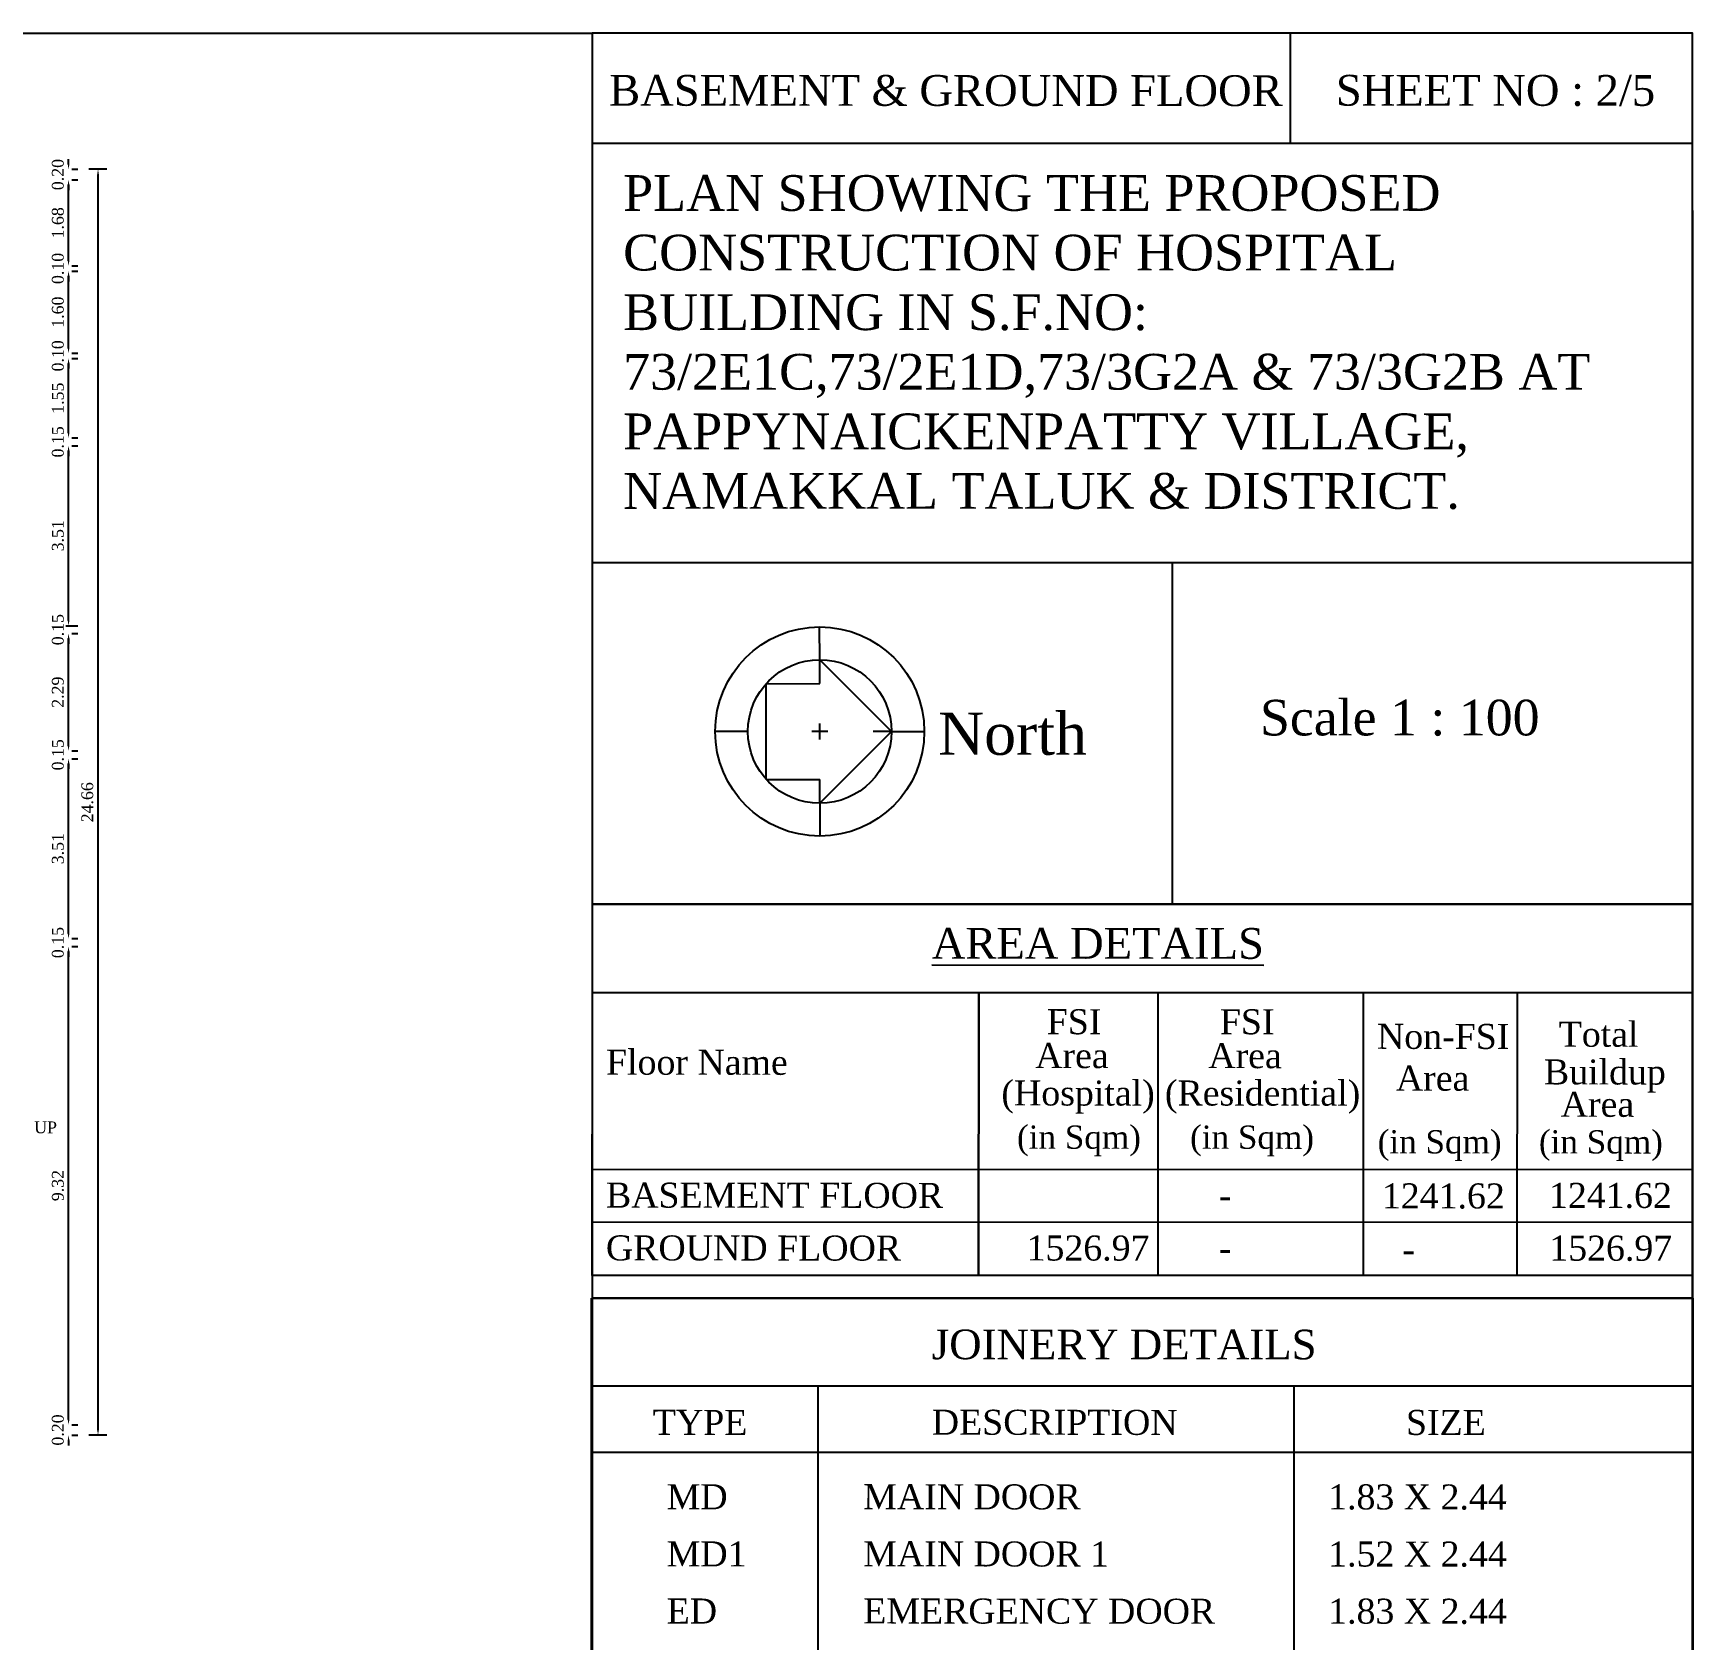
# Model space of a CAD drawing. Header units: metres. Extents: x 2754 to 3501, y 1112 to 1514.
# Drawn here: x 3061.83 to 3094.17, y 1439.56 to 1470.85 of the extents above; entities that cross this region are included whole.
import ezdxf

# ---------------------------------------------------------------- set-up
doc = ezdxf.new("R2010")
doc.units = ezdxf.units.M
doc.styles.add('ANAND', font='times.ttf')
doc.styles.add('X', font='times.ttf')
doc.dimstyles.new('V1', dxfattribs={"dimtxt": 0.23, "dimasz": 0.1, "dimexe": 0.18, "dimexo": 0.0625, "dimgap": 0.09, "dimtad": 1, "dimzin": 0, "dimdsep": 46, "dimtxsty": 'ANAND', "dimcen": 0.09, "dimadec": 0, "dimazin": 0, "dimtfac": 1, "dimtix": 1, "dimtofl": 0, "dimtmove": 2, "dimatfit": 0, "dimfxl": 0, "dimtolj": 1, "dimtzin": 0, "dimarcsym": 0})

# ---------------------------------------------------------------- blocks, each defined once
blk = doc.blocks.new('*D743')
at = {"color": 0, "lineweight": -2}
for p, q in [((3062.519, 1443.847), (3062.519, 1443.947)), ((3062.581, 1443.747), (3062.699, 1443.747)), ((3062.581, 1443.543), (3062.699, 1443.543)), ((3062.519, 1443.443), (3062.519, 1443.343))]:
    blk.add_line(p, q, dxfattribs=at)
at = {"color": 0}
for points in [[(3062.502, 1443.847), (3062.535, 1443.847), (3062.519, 1443.747)], [(3062.502, 1443.443), (3062.535, 1443.443), (3062.519, 1443.543)]]:
    blk.add_solid(points, dxfattribs=at)
at = {"layer": 'Defpoints', "color": 0}
for p in [(3062.519, 1443.747), (3062.519, 1443.747), (3062.519, 1443.543)]:
    blk.add_point(p, dxfattribs=at)
at = {"color": 0, "insert": (3062.311, 1443.645), "char_height": 0.23, "attachment_point": 5, "rotation": 90, "style": 'ANAND'}
blk.add_mtext('\\A1;0.20', dxfattribs=at)
blk = doc.blocks.new('*D744')
at = {"color": 0, "lineweight": -2}
for p, q in [((3062.519, 1443.847), (3062.519, 1452.964)), ((3062.581, 1453.064), (3062.699, 1453.064)), ((3062.581, 1443.747), (3062.699, 1443.747))]:
    blk.add_line(p, q, dxfattribs=at)
at = {"color": 0}
for points in [[(3062.502, 1452.964), (3062.535, 1452.964), (3062.519, 1453.064)], [(3062.502, 1443.847), (3062.535, 1443.847), (3062.519, 1443.747)]]:
    blk.add_solid(points, dxfattribs=at)
at = {"layer": 'Defpoints', "color": 0}
for p in [(3062.519, 1453.064), (3062.519, 1453.064), (3062.519, 1443.747)]:
    blk.add_point(p, dxfattribs=at)
at = {"color": 0, "insert": (3062.311, 1448.406), "char_height": 0.23, "attachment_point": 5, "rotation": 90, "style": 'ANAND'}
blk.add_mtext('\\A1;9.32', dxfattribs=at)
blk = doc.blocks.new('*D745')
at = {"color": 0, "lineweight": -2}
for p, q in [((3062.519, 1453.317), (3062.519, 1453.417)), ((3062.581, 1453.217), (3062.699, 1453.217)), ((3062.519, 1452.964), (3062.519, 1452.864)), ((3062.581, 1453.064), (3062.699, 1453.064))]:
    blk.add_line(p, q, dxfattribs=at)
at = {"color": 0}
for points in [[(3062.502, 1453.317), (3062.535, 1453.317), (3062.519, 1453.217)], [(3062.502, 1452.964), (3062.535, 1452.964), (3062.519, 1453.064)]]:
    blk.add_solid(points, dxfattribs=at)
at = {"layer": 'Defpoints', "color": 0}
for p in [(3062.519, 1453.217), (3062.519, 1453.217), (3062.519, 1453.064)]:
    blk.add_point(p, dxfattribs=at)
at = {"color": 0, "insert": (3062.311, 1453.14), "char_height": 0.23, "attachment_point": 5, "rotation": 90, "style": 'ANAND'}
blk.add_mtext('\\A1;0.15', dxfattribs=at)
blk = doc.blocks.new('*D746')
at = {"color": 0, "lineweight": -2}
for p, q in [((3062.519, 1453.317), (3062.519, 1456.622)), ((3062.581, 1456.722), (3062.699, 1456.722)), ((3062.581, 1453.217), (3062.699, 1453.217))]:
    blk.add_line(p, q, dxfattribs=at)
at = {"color": 0}
for points in [[(3062.502, 1456.622), (3062.535, 1456.622), (3062.519, 1456.722)], [(3062.502, 1453.317), (3062.535, 1453.317), (3062.519, 1453.217)]]:
    blk.add_solid(points, dxfattribs=at)
at = {"layer": 'Defpoints', "color": 0}
for p in [(3062.519, 1456.722), (3062.519, 1456.722), (3062.519, 1453.217)]:
    blk.add_point(p, dxfattribs=at)
at = {"color": 0, "insert": (3062.311, 1454.969), "char_height": 0.23, "attachment_point": 5, "rotation": 90, "style": 'ANAND'}
blk.add_mtext('\\A1;3.51', dxfattribs=at)
blk = doc.blocks.new('*D747')
at = {"color": 0, "lineweight": -2}
for p, q in [((3062.519, 1456.974), (3062.519, 1457.074)), ((3062.581, 1456.874), (3062.699, 1456.874)), ((3062.519, 1456.622), (3062.519, 1456.522)), ((3062.581, 1456.722), (3062.699, 1456.722))]:
    blk.add_line(p, q, dxfattribs=at)
at = {"color": 0}
for points in [[(3062.502, 1456.974), (3062.535, 1456.974), (3062.519, 1456.874)], [(3062.502, 1456.622), (3062.535, 1456.622), (3062.519, 1456.722)]]:
    blk.add_solid(points, dxfattribs=at)
at = {"layer": 'Defpoints', "color": 0}
for p in [(3062.519, 1456.874), (3062.519, 1456.874), (3062.519, 1456.722)]:
    blk.add_point(p, dxfattribs=at)
at = {"color": 0, "insert": (3062.311, 1456.798), "char_height": 0.23, "attachment_point": 5, "rotation": 90, "style": 'ANAND'}
blk.add_mtext('\\A1;0.15', dxfattribs=at)
blk = doc.blocks.new('*D748')
at = {"color": 0, "lineweight": -2}
for p, q in [((3062.519, 1456.974), (3062.519, 1459.06)), ((3062.581, 1459.16), (3062.699, 1459.16)), ((3062.581, 1456.874), (3062.699, 1456.874))]:
    blk.add_line(p, q, dxfattribs=at)
at = {"color": 0}
for points in [[(3062.502, 1459.06), (3062.535, 1459.06), (3062.519, 1459.16)], [(3062.502, 1456.974), (3062.535, 1456.974), (3062.519, 1456.874)]]:
    blk.add_solid(points, dxfattribs=at)
at = {"layer": 'Defpoints', "color": 0}
for p in [(3062.519, 1459.16), (3062.519, 1459.16), (3062.519, 1456.874)]:
    blk.add_point(p, dxfattribs=at)
at = {"color": 0, "insert": (3062.311, 1458.017), "char_height": 0.23, "attachment_point": 5, "rotation": 90, "style": 'ANAND'}
blk.add_mtext('\\A1;2.29', dxfattribs=at)
blk = doc.blocks.new('*D749')
at = {"color": 0, "lineweight": -2}
for p, q in [((3062.519, 1459.413), (3062.519, 1459.513)), ((3062.467, 1459.313), (3062.699, 1459.313)), ((3062.519, 1459.06), (3062.519, 1458.96)), ((3062.581, 1459.16), (3062.699, 1459.16))]:
    blk.add_line(p, q, dxfattribs=at)
at = {"color": 0}
for points in [[(3062.502, 1459.413), (3062.535, 1459.413), (3062.519, 1459.313)], [(3062.502, 1459.06), (3062.535, 1459.06), (3062.519, 1459.16)]]:
    blk.add_solid(points, dxfattribs=at)
at = {"layer": 'Defpoints', "color": 0}
for p in [(3062.404, 1459.313), (3062.519, 1459.313), (3062.519, 1459.16)]:
    blk.add_point(p, dxfattribs=at)
at = {"color": 0, "insert": (3062.311, 1459.236), "char_height": 0.23, "attachment_point": 5, "rotation": 90, "style": 'ANAND'}
blk.add_mtext('\\A1;0.15', dxfattribs=at)
blk = doc.blocks.new('*D750')
at = {"color": 0, "lineweight": -2}
for p, q in [((3062.519, 1459.413), (3062.519, 1462.718)), ((3062.581, 1462.818), (3062.699, 1462.818)), ((3062.467, 1459.313), (3062.699, 1459.313))]:
    blk.add_line(p, q, dxfattribs=at)
at = {"color": 0}
for points in [[(3062.502, 1462.718), (3062.535, 1462.718), (3062.519, 1462.818)], [(3062.502, 1459.413), (3062.535, 1459.413), (3062.519, 1459.313)]]:
    blk.add_solid(points, dxfattribs=at)
at = {"layer": 'Defpoints', "color": 0}
for p in [(3062.519, 1462.818), (3062.519, 1462.818), (3062.404, 1459.313)]:
    blk.add_point(p, dxfattribs=at)
at = {"color": 0, "insert": (3062.311, 1461.065), "char_height": 0.23, "attachment_point": 5, "rotation": 90, "style": 'ANAND'}
blk.add_mtext('\\A1;3.51', dxfattribs=at)
blk = doc.blocks.new('*D751')
at = {"color": 0, "lineweight": -2}
for p, q in [((3062.519, 1463.07), (3062.519, 1463.17)), ((3062.581, 1462.97), (3062.699, 1462.97)), ((3062.519, 1462.718), (3062.519, 1462.618)), ((3062.581, 1462.818), (3062.699, 1462.818))]:
    blk.add_line(p, q, dxfattribs=at)
at = {"color": 0}
for points in [[(3062.502, 1463.07), (3062.535, 1463.07), (3062.519, 1462.97)], [(3062.502, 1462.718), (3062.535, 1462.718), (3062.519, 1462.818)]]:
    blk.add_solid(points, dxfattribs=at)
at = {"layer": 'Defpoints', "color": 0}
for p in [(3062.519, 1462.97), (3062.519, 1462.97), (3062.519, 1462.818)]:
    blk.add_point(p, dxfattribs=at)
at = {"color": 0, "insert": (3062.311, 1462.894), "char_height": 0.23, "attachment_point": 5, "rotation": 90, "style": 'ANAND'}
blk.add_mtext('\\A1;0.15', dxfattribs=at)
blk = doc.blocks.new('*D752')
at = {"color": 0, "lineweight": -2}
for p, q in [((3062.519, 1463.07), (3062.519, 1464.42)), ((3062.581, 1464.52), (3062.699, 1464.52)), ((3062.581, 1462.97), (3062.699, 1462.97))]:
    blk.add_line(p, q, dxfattribs=at)
at = {"color": 0}
for points in [[(3062.502, 1464.42), (3062.535, 1464.42), (3062.519, 1464.52)], [(3062.502, 1463.07), (3062.535, 1463.07), (3062.519, 1462.97)]]:
    blk.add_solid(points, dxfattribs=at)
at = {"layer": 'Defpoints', "color": 0}
for p in [(3062.519, 1464.52), (3062.519, 1464.52), (3062.519, 1462.97)]:
    blk.add_point(p, dxfattribs=at)
at = {"color": 0, "insert": (3062.311, 1463.745), "char_height": 0.23, "attachment_point": 5, "rotation": 90, "style": 'ANAND'}
blk.add_mtext('\\A1;1.55', dxfattribs=at)
blk = doc.blocks.new('*D753')
at = {"color": 0, "lineweight": -2}
for p, q in [((3062.519, 1464.721), (3062.519, 1464.821)), ((3062.581, 1464.621), (3062.699, 1464.621)), ((3062.519, 1464.42), (3062.519, 1464.32)), ((3062.581, 1464.52), (3062.699, 1464.52))]:
    blk.add_line(p, q, dxfattribs=at)
at = {"color": 0}
for points in [[(3062.502, 1464.721), (3062.535, 1464.721), (3062.519, 1464.621)], [(3062.502, 1464.42), (3062.535, 1464.42), (3062.519, 1464.52)]]:
    blk.add_solid(points, dxfattribs=at)
at = {"layer": 'Defpoints', "color": 0}
for p in [(3062.519, 1464.621), (3062.519, 1464.621), (3062.519, 1464.52)]:
    blk.add_point(p, dxfattribs=at)
at = {"color": 0, "insert": (3062.311, 1464.57), "char_height": 0.23, "attachment_point": 5, "rotation": 90, "style": 'ANAND'}
blk.add_mtext('\\A1;0.10', dxfattribs=at)
blk = doc.blocks.new('*D754')
at = {"color": 0, "lineweight": -2}
for p, q in [((3062.581, 1466.221), (3062.699, 1466.221)), ((3062.519, 1464.721), (3062.519, 1466.121)), ((3062.581, 1464.621), (3062.699, 1464.621))]:
    blk.add_line(p, q, dxfattribs=at)
at = {"color": 0}
for points in [[(3062.502, 1466.121), (3062.535, 1466.121), (3062.519, 1466.221)], [(3062.502, 1464.721), (3062.535, 1464.721), (3062.519, 1464.621)]]:
    blk.add_solid(points, dxfattribs=at)
at = {"layer": 'Defpoints', "color": 0}
for p in [(3062.519, 1466.221), (3062.519, 1466.221), (3062.519, 1464.621)]:
    blk.add_point(p, dxfattribs=at)
at = {"color": 0, "insert": (3062.311, 1465.421), "char_height": 0.23, "attachment_point": 5, "rotation": 90, "style": 'ANAND'}
blk.add_mtext('\\A1;1.60', dxfattribs=at)
blk = doc.blocks.new('*D755')
at = {"color": 0, "lineweight": -2}
for p, q in [((3062.519, 1466.423), (3062.519, 1466.523)), ((3062.581, 1466.323), (3062.699, 1466.323)), ((3062.581, 1466.221), (3062.699, 1466.221)), ((3062.519, 1466.121), (3062.519, 1466.021))]:
    blk.add_line(p, q, dxfattribs=at)
at = {"color": 0}
for points in [[(3062.502, 1466.423), (3062.535, 1466.423), (3062.519, 1466.323)], [(3062.502, 1466.121), (3062.535, 1466.121), (3062.519, 1466.221)]]:
    blk.add_solid(points, dxfattribs=at)
at = {"layer": 'Defpoints', "color": 0}
for p in [(3062.519, 1466.323), (3062.519, 1466.323), (3062.519, 1466.221)]:
    blk.add_point(p, dxfattribs=at)
at = {"color": 0, "insert": (3062.311, 1466.272), "char_height": 0.23, "attachment_point": 5, "rotation": 90, "style": 'ANAND'}
blk.add_mtext('\\A1;0.10', dxfattribs=at)
blk = doc.blocks.new('*D756')
at = {"color": 0, "lineweight": -2}
for p, q in [((3062.519, 1466.423), (3062.519, 1467.899)), ((3062.581, 1467.999), (3062.699, 1467.999)), ((3062.581, 1466.323), (3062.699, 1466.323))]:
    blk.add_line(p, q, dxfattribs=at)
at = {"color": 0}
for points in [[(3062.502, 1467.899), (3062.535, 1467.899), (3062.519, 1467.999)], [(3062.502, 1466.423), (3062.535, 1466.423), (3062.519, 1466.323)]]:
    blk.add_solid(points, dxfattribs=at)
at = {"layer": 'Defpoints', "color": 0}
for p in [(3062.519, 1467.999), (3062.519, 1467.999), (3062.519, 1466.323)]:
    blk.add_point(p, dxfattribs=at)
at = {"color": 0, "insert": (3062.311, 1467.161), "char_height": 0.23, "attachment_point": 5, "rotation": 90, "style": 'ANAND'}
blk.add_mtext('\\A1;1.68', dxfattribs=at)
blk = doc.blocks.new('*D757')
at = {"color": 0, "lineweight": -2}
for p, q in [((3062.519, 1468.303), (3062.519, 1468.403)), ((3062.581, 1468.203), (3062.699, 1468.203)), ((3062.519, 1467.899), (3062.519, 1467.799)), ((3062.581, 1467.999), (3062.699, 1467.999))]:
    blk.add_line(p, q, dxfattribs=at)
at = {"color": 0}
for points in [[(3062.502, 1468.303), (3062.535, 1468.303), (3062.519, 1468.203)], [(3062.502, 1467.899), (3062.535, 1467.899), (3062.519, 1467.999)]]:
    blk.add_solid(points, dxfattribs=at)
at = {"layer": 'Defpoints', "color": 0}
for p in [(3062.519, 1468.203), (3062.519, 1468.203), (3062.519, 1467.999)]:
    blk.add_point(p, dxfattribs=at)
at = {"color": 0, "insert": (3062.311, 1468.101), "char_height": 0.23, "attachment_point": 5, "rotation": 90, "style": 'ANAND'}
blk.add_mtext('\\A1;0.20', dxfattribs=at)
blk = doc.blocks.new('*D758')
at = {"color": 0, "lineweight": -2}
for p, q in [((3063.267, 1468.203), (3062.913, 1468.203)), ((3063.093, 1443.643), (3063.093, 1468.103)), ((3063.267, 1443.543), (3062.913, 1443.543))]:
    blk.add_line(p, q, dxfattribs=at)
at = {"color": 0}
for points in [[(3063.076, 1468.103), (3063.11, 1468.103), (3063.093, 1468.203)], [(3063.076, 1443.643), (3063.11, 1443.643), (3063.093, 1443.543)]]:
    blk.add_solid(points, dxfattribs=at)
at = {"layer": 'Defpoints', "color": 0}
for p in [(3063.093, 1468.203), (3063.329, 1468.203), (3063.329, 1443.543)]:
    blk.add_point(p, dxfattribs=at)
at = {"color": 0, "insert": (3062.886, 1455.873), "char_height": 0.23, "attachment_point": 5, "rotation": 90, "style": 'ANAND'}
blk.add_mtext('\\A1;24.66', dxfattribs=at)

msp = doc.modelspace()

# ---------------------------------------------------------------- linework, layer by layer
at = {"color": 7}
for p, q in [((3086.32638, 1468.71015, 0), (3086.32633, 1470.85465, 0)), ((3072.71807, 1468.70948, 0), (3094.16299, 1468.71061, 0)), ((3072.71925, 1452.16451, 0), (3094.16259, 1452.15828, 0))]:
    msp.add_line(p, q, dxfattribs=at)
at = {"extrusion": (4.70138e-09, -0.000153221, 1)}
msp.add_line((3094.16616, 1381.05937, 0.1439), (3094.16349, 1467.40362, 0.00212), dxfattribs=at)
at = {"extrusion": (-8.73967e-09, -5.56984e-05, 1)}
for p, q in [((3072.71809, 1460.54516, -0.07718), (3094.16363, 1460.54564, -0.07718)), ((3084.02255, 1460.54541, -0.0772), (3084.02298, 1453.88875, -0.07757)), ((3072.71827, 1453.8885, -0.07762), (3094.16381, 1453.88898, -0.07762))]:
    msp.add_line(p, q, dxfattribs=at)
at = {"extrusion": (0.000108634, -0.000309919, 1)}
for p, q in [((3077.15382, 1458.65038, -0.07342), (3077.15333, 1459.28943, -0.07322)), ((3077.15418, 1458.18407, -0.07356), (3077.15382, 1458.65038, -0.07342)), ((3078.55346, 1457.25288, -0.074), (3077.15382, 1458.65038, -0.07342)), ((3076.11163, 1458.18327, -0.07345), (3077.15418, 1458.18407, -0.07356)), ((3076.11306, 1456.31876, -0.07403), (3076.11163, 1458.18327, -0.07345)), ((3077.15501, 1457.09582, -0.0739), (3077.15477, 1457.40781, -0.0738)), ((3075.75632, 1457.25074, -0.0737), (3075.11728, 1457.25025, -0.07363)), ((3077.31088, 1457.25193, -0.07387), (3076.9989, 1457.25169, -0.07383)), ((3078.55346, 1457.25288, -0.074), (3077.15596, 1455.85325, -0.07429)), ((3078.55346, 1457.25288, -0.074), (3078.19743, 1457.25261, -0.07396)), ((3078.55346, 1457.25288, -0.074), (3079.1925, 1457.25337, -0.07407)), ((3076.11306, 1456.31876, -0.07403), (3077.1556, 1456.31956, -0.07414)), ((3077.15596, 1455.85325, -0.07429), (3077.1556, 1456.31956, -0.07414)), ((3077.15596, 1455.85325, -0.07429), (3077.15645, 1455.2142, -0.07448))]:
    msp.add_line(p, q, dxfattribs=at)
at = {"extrusion": (-4.59776e-10, 8.20805e-06, 1)}
for p, q in [((3094.16412, 1453.88985, -0.07762), (3072.7192, 1453.8885, -0.07762)), ((3094.16417, 1452.15828, 0), (3072.71925, 1452.15693, 0)), ((3094.16453, 1446.21313, -0.09383), (3072.71961, 1446.21178, -0.09383)), ((3094.16461, 1444.49703, -0.01902), (3072.71969, 1444.49568, -0.01902)), ((3094.16467, 1443.20807, -0.10458), (3072.71975, 1443.20672, -0.10458))]:
    msp.add_line(p, q, dxfattribs=at)
at = {"extrusion": (5.62183e-05, 8.19116e-06, 1)}
for p, q in [((3090.65781, 1452.15919, -0.00101), (3072.71925, 1452.16451, 0)), ((3094.16176, 1448.71272, -0.0012), (3072.71814, 1448.71909, 0)), ((3094.16179, 1448.71272, -0.0012), (3072.71817, 1448.71909, 0)), ((3094.16144, 1447.68473, 0.00209), (3072.71782, 1447.69109, 0.0033)), ((3094.16112, 1446.65673, 0.00209), (3072.7175, 1446.6631, 0.0033))]:
    msp.add_line(p, q, dxfattribs=at)
at = {"ltscale": 5, "extrusion": (0.000158936, -0.000451651, 1)}
msp.add_line((3080.25273, 1452.16239, 0.00533), (3080.25078, 1446.66086, 0.00338), dxfattribs=at)
at = {"extrusion": (8.82454e-05, -0.000123419, 1)}
for p, q in [((3080.25096, 1446.66086, 0.00644), (3080.25251, 1452.16239, 0.00158)), ((3083.74676, 1446.65982, 0.00581), (3083.74831, 1452.16144, 0.00095)), ((3087.74658, 1446.65863, 0.00558), (3087.74814, 1452.1602, 0.00073)), ((3090.74628, 1446.65774, 0.00505), (3090.74783, 1452.15934, 0.00019)), ((3094.16104, 1446.65673, 0.00486), (3094.16259, 1452.15828, 0))]:
    msp.add_line(p, q, dxfattribs=at)
at = {"extrusion": (-0.004843, 8.08254e-06, 0.999988)}
for p, q in [((3077.11747, 1444.49567, -0.08325), (3077.12186, 1417.9914, -0.08301)), ((3086.38956, 1444.49907, -0.03834), (3086.39396, 1417.99231, -0.03811))]:
    msp.add_line(p, q, dxfattribs=at)
for points in [[(2985.78228, 1470.85435), (3072.71783, 1470.85435), (3072.71783, 1360.00312), (2985.78228, 1360.00312)], [(3072.71783, 1360.00312), (3094.16275, 1360.00363), (3094.16275, 1470.85486), (3072.71783, 1470.85435)]]:
    msp.add_lwpolyline(points, close=True)
at = {"color": 7, "elevation": 0}
msp.add_lwpolyline([(3072.71925, 1452.16451), (3072.71745, 1446.66376), (3094.16115, 1446.65673), (3094.16295, 1452.15748)], close=True, dxfattribs=at)
at = {"color": 7, "extrusion": (5.62158e-05, -1.68898e-08, 1), "elevation": 0.17271}
msp.add_lwpolyline([(3094.16114, 1446.65673), (3094.16285, 1452.15785), (3072.71924, 1452.16451), (3072.71753, 1446.6631)], dxfattribs=at)
at = {"extrusion": (-0.004287, 8.06175e-06, 0.999991), "elevation": -13.25376}
msp.add_lwpolyline([(3072.68008, 1446.21188), (3094.13501, 1446.21399), (3094.12498, 1417.99318), (3072.67006, 1417.99107)], close=True, dxfattribs=at)
at = {"extrusion": (0.000108634, -0.000309919, 1)}
for radius in [2.03761, 1.39857, 1.39857]:
    msp.add_circle((3077.15488, 1457.25182, -0.1912), radius, dxfattribs=at)

# ---------------------------------------------------------------- texts
at = {"extrusion": (0.000102883, -0.000451597, 1), "style": 'ANAND'}
for s, p in [('BASEMENT & GROUND FLOOR', (3073.05186, 1469.44294, -0.35846)), ('SHEET NO : 2/5', (3087.21121, 1469.4436, -0.357))]:
    msp.add_text(s, height=0.600327, rotation=359.967031, dxfattribs=at).set_placement(p)
at = {"extrusion": (-8.73967e-09, -5.56984e-05, 1), "style": 'X'}
msp.add_text('Scale 1 : 100', height=0.6945486, rotation=0.002738, dxfattribs=at).set_placement((3085.73268, 1457.17471, -0.15858))
at = {"extrusion": (-3.11489e-08, 0.000201323, 1), "style": 'X'}
msp.add_text('North', height=0.823236, rotation=0.00645, dxfattribs=at).set_placement((3079.46119, 1456.79753, 0.14718))
at = {"extrusion": (-0.004843, 8.08254e-06, 0.999988)}
for s, height, rotation, style, p in [('%%UAREA DETAILS', 0.600327, 359.967031, 'ANAND', (3079.30087, 1452.82643, -14.9734)), ('JOINERY DETAILS', 0.5783317, 359.980593, 'X', (3079.30137, 1445.02341, -14.97346)), ('TYPE', 0.487901, 359.946442, 'ANAND', (3073.86545, 1443.55013, -14.97346)), ('DESCRIPTION', 0.487901, 359.946442, 'ANAND', (3079.30149, 1443.55271, -14.97346)), ('SIZE', 0.487901, 359.946442, 'ANAND', (3088.54058, 1443.54832, -14.97346)), ('MD', 0.487901, 359.946442, 'ANAND', (3074.1361, 1442.10099, -14.97346)), ('MAIN DOOR', 0.487901, 359.946442, 'ANAND', (3077.96578, 1442.1017, -14.97346)), ('1.83 X 2.44', 0.487901, 359.946442, 'ANAND', (3087.0247, 1442.09848, -14.97346)), ('MD1', 0.487901, 359.946442, 'ANAND', (3074.13631, 1440.98787, -14.97346)), ('MAIN DOOR 1 ', 0.487901, 359.946442, 'ANAND', (3077.96599, 1440.98857, -14.97346)), ('1.52 X 2.44', 0.487901, 359.946442, 'ANAND', (3087.02491, 1440.98536, -14.97346)), ('ED', 0.487901, 359.946442, 'ANAND', (3074.1364, 1439.87475, -14.97346)), ('EMERGENCY DOOR', 0.487901, 359.946442, 'ANAND', (3077.96608, 1439.87545, -14.97346)), ('1.83 X 2.44', 0.487901, 359.946442, 'ANAND', (3087.025, 1439.87223, -14.97346))]:
    msp.add_text(s, height=height, rotation=rotation, dxfattribs=dict(at, style=style)).set_placement(p)
at = {"extrusion": (0.000158936, -0.000451651, 1), "style": 'ANAND'}
for s, height, p in [('FSI ', 0.487901, (3081.578, 1451.35505, -0.16532)), ('FSI ', 0.487901, (3084.95061, 1451.354, -0.16497)), ('Total', 0.487901, (3091.5535, 1451.11126, -0.16458)), ('Non-FSI', 0.487901, (3088.01196, 1451.06984, -0.16478)), ('Floor Name', 0.487901, (3072.99091, 1450.56675, -0.16659)), ('Area', 0.487901, (3081.35266, 1450.69514, -0.16541)), ('Area', 0.487901, (3084.72527, 1450.69409, -0.16507)), ('Area', 0.487901, (3088.38012, 1450.25503, -0.16478)), ('Buildup', 0.487901, (3091.26523, 1450.37617, -0.16427)), ('(Hospital)', 0.487901, (3080.69427, 1449.96694, -0.16515)), ('(Residential)', 0.487901, (3083.88038, 1449.96595, -0.16482)), ('Area', 0.487901, (3091.59256, 1449.74635, -0.16433)), ('BASEMENT FLOOR', 0.487901, (3072.98908, 1447.97674, -0.17504)), ('1241.62', 0.487901, (3088.10818, 1447.96217, -0.1639)), ('1241.62', 0.487901, (3091.36363, 1447.9716, -0.13107)), ('-', 0.4879, (3084.93022, 1447.97299, -0.17204)), ('GROUND FLOOR', 0.487901, (3072.98792, 1446.94874, -0.1823)), ('1526.97', 0.487901, (3081.18492, 1446.94663, -0.17737)), ('1526.97', 0.487901, (3091.36943, 1446.94361, -0.17634)), ('-', 0.4879, (3084.92993, 1446.945, -0.17067)), ('-', 0.4879, (3088.50538, 1446.92163, -0.16969))]:
    msp.add_text(s, height=height, rotation=359.946442, dxfattribs=at).set_placement(p)
at = {"style": 'ANAND'}
msp.add_text('UP', height=0.23, dxfattribs=at).set_placement((3061.84938, 1449.42569))
at = {"extrusion": (7.72954e-05, -9.16216e-07, 1), "style": 'ANAND'}
for p in [(3080.99836, 1449.12451, 0.23725), (3084.37098, 1449.12346, 0.23732), (3088.02588, 1449.03337, 0.23746), (3091.1677, 1449.03233, 0.23772)]:
    msp.add_text('(in Sqm)', height=0.453096, rotation=359.944432, dxfattribs=at).set_placement(p)
at = {"extrusion": (-8.72372e-09, -5.56984e-05, 1), "insert": (3073.32392, 1468.09034, 0), "char_height": 0.69643214, "width": 20.3420735, "attachment_point": 1, "text_direction": (1, 4.8e-05, 0), "style": 'X'}
msp.add_mtext('PLAN SHOWING THE PROPOSED CONSTRUCTION OF HOSPITAL BUILDING IN S.F.NO: 73/2E1C,73/2E1D,73/3G2A & 73/3G2B AT PAPPYNAICKENPATTY VILLAGE, NAMAKKAL TALUK & DISTRICT. ', dxfattribs=at)

# ---------------------------------------------------------------- dimensions: what is measured, and where the dimension line sits
at = {"color": 6}
for base, p1, p2, picture, middle in [((3062.51865, 1468.20264), (3062.51865, 1467.99944), (3062.51865, 1468.20264), '*D757', (3062.31133, 1468.10104)), ((3062.51865, 1467.99944), (3062.51865, 1466.32304), (3062.51865, 1467.99944), '*D756', (3062.31133, 1467.16124)), ((3062.51865, 1466.32304), (3062.51865, 1466.22144), (3062.51865, 1466.32304), '*D755', (3062.31133, 1466.27224)), ((3062.51865, 1466.22144), (3062.51865, 1464.62124), (3062.51865, 1466.22144), '*D754', (3062.31133, 1465.42134)), ((3062.51865, 1464.62124), (3062.51865, 1464.51964), (3062.51865, 1464.62124), '*D753', (3062.31133, 1464.57044)), ((3062.51865, 1464.51964), (3062.51865, 1462.97024), (3062.51865, 1464.51964), '*D752', (3062.31133, 1463.74494)), ((3062.51865, 1462.97024), (3062.51865, 1462.81784), (3062.51865, 1462.97024), '*D751', (3062.31133, 1462.89404)), ((3062.51865, 1462.81784), (3062.40443, 1459.31264), (3062.51865, 1462.81784), '*D750', (3062.31133, 1461.06524)), ((3062.51865, 1459.31264), (3062.51865, 1459.16024), (3062.40443, 1459.31264), '*D749', (3062.31133, 1459.23644)), ((3062.51865, 1459.16024), (3062.51865, 1456.87424), (3062.51865, 1459.16024), '*D748', (3062.31133, 1458.01724)), ((3062.51865, 1456.87424), (3062.51865, 1456.72184), (3062.51865, 1456.87424), '*D747', (3062.31133, 1456.79804)), ((3062.51865, 1456.72184), (3062.51865, 1453.21664), (3062.51865, 1456.72184), '*D746', (3062.31133, 1454.96924)), ((3062.51865, 1453.21664), (3062.51865, 1453.06424), (3062.51865, 1453.21664), '*D745', (3062.31133, 1453.14044)), ((3062.51865, 1453.06424), (3062.51865, 1443.74684), (3062.51865, 1453.06424), '*D744', (3062.31133, 1448.40554))]:
    dim = msp.add_linear_dim(base=base, p1=p1, p2=p2, angle=270, dimstyle='V1', dxfattribs=at)
    dim.commit()
    dim.dimension.update_dxf_attribs({"geometry": picture, "text_midpoint": middle})
for p1, p2, distance, picture, middle in [((3063.32933, 1443.5427), (3063.32933, 1468.20264), 0.23618, '*D758', (3062.88583, 1455.87267)), ((3062.51865, 1443.5427), (3062.51865, 1443.74684), 0, '*D743', (3062.31133, 1443.64477))]:
    dim = msp.add_aligned_dim(p1=p1, p2=p2, distance=distance, dimstyle='V1', dxfattribs=at)
    dim.commit()
    dim.dimension.update_dxf_attribs({"geometry": picture, "text_midpoint": middle})

doc.saveas('drawing.dxf')
